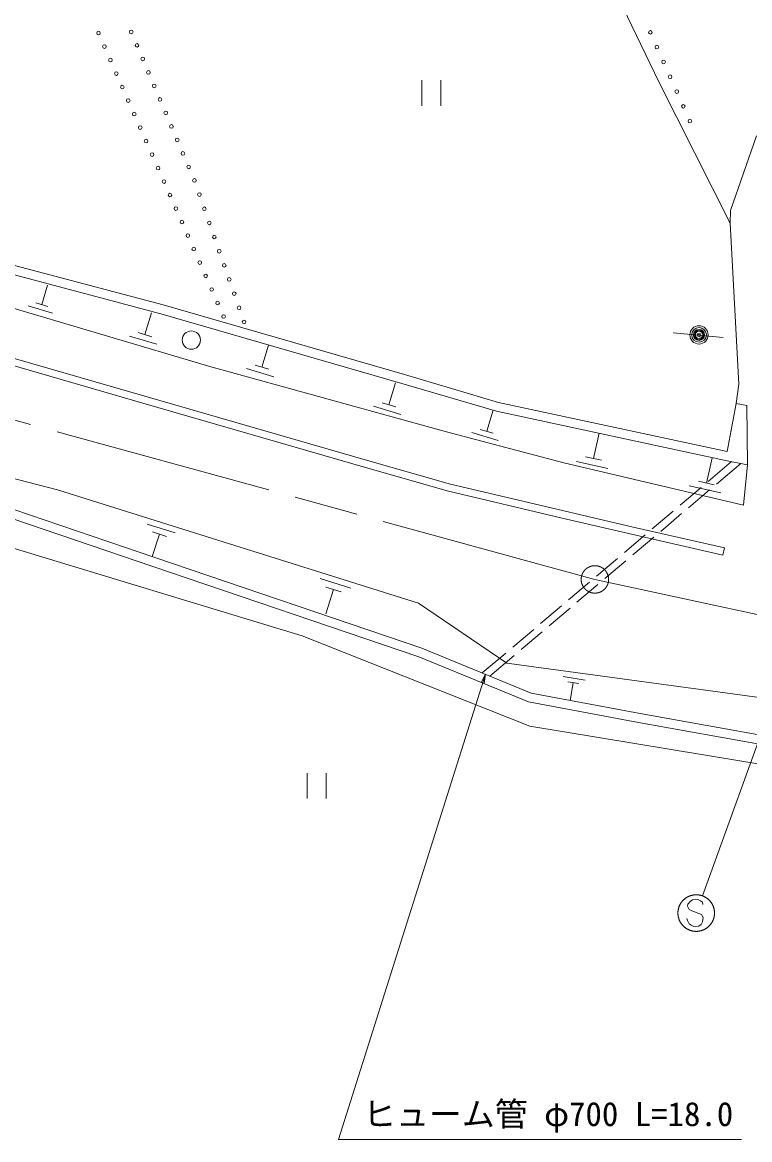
# Model space of a CAD drawing. Units: millimetres, scale not verified. Extents: x 40000 to 680000, y 20000 to 380000.
# Drawn here: x 328105 to 367886, y 264925 to 326000 of the extents above; entities that cross this region are included whole.
import ezdxf
from ezdxf.enums import TextEntityAlignment as Align

# ---------------------------------------------------------------- set-up
doc = ezdxf.new("R2010")
doc.units = ezdxf.units.MM
doc.header["$LTSCALE"] = 1000
doc.header["$PDMODE"] = 32
doc.header["$PDSIZE"] = 500
doc.linetypes.add('CHAIN', pattern=[18.5, 12, -1.5, 3.5, -1.5])
for name, color, linetype, lineweight in [('M-BMK', 2, 'CHAIN', 13), ('M-STR-HTXT', 7, 'Continuous', 13), ('M-STR-STRC', 7, 'Continuous', 13), ('M-WORK', 1, 'Continuous', 13)]:
    doc.layers.add(name, color=color, linetype=linetype, lineweight=lineweight)
doc.styles.add('ＭＳ ゴシック', font='')
doc.styles.get('ＭＳ ゴシック').set_extended_font_data('MS Gothic')

# ---------------------------------------------------------------- blocks, each defined once
blk = doc.blocks.new('open_arrow')
at = {"color": 0, "linetype": 'Continuous', "lineweight": -2}
blk.add_lwpolyline([(7.5, 1.25), (0, 0), (7.5, -1.25)], dxfattribs=at)

msp = doc.modelspace()

# ---------------------------------------------------------------- linework, layer by layer
at = {"layer": 'M-BMK'}
for q in [(291467, 314192), (411492, 284271)]:
    msp.add_line((359420, 295549), q, dxfattribs=at)
msp.add_circle((359420, 295549), 750, dxfattribs=at)
at = {"layer": 'M-STR-HTXT'}
msp.add_lwpolyline([(353438, 290363), (345393, 264925), (367443, 264925)], dxfattribs=at)
at = {"layer": 'M-STR-STRC'}
for p, q in [((369318, 289352), (365302, 278251)), ((364632, 277935), (364503, 277797)), ((364763, 278028), (364632, 277935)), ((364929, 278062), (364763, 278028)), ((365045, 278046), (364929, 278062)), ((365189, 277974), (365045, 278046)), ((365299, 277899), (365189, 277974)), ((365333, 277788), (365299, 277899)), ((364503, 277797), (364488, 277683)), ((364488, 277683), (364573, 277501)), ((364573, 277501), (364724, 277427)), ((364724, 277427), (365257, 277240)), ((364491, 276908), (364452, 277018)), ((364575, 276731), (364491, 276908)), ((364678, 276657), (364575, 276731)), ((365237, 276691), (365112, 276594)), ((365308, 276840), (365237, 276691)), ((365257, 277240), (365337, 277067)), ((365337, 277067), (365308, 276840)), ((364825, 276582), (364678, 276657)), ((364945, 276566), (364825, 276582)), ((365112, 276594), (364945, 276566))]:
    msp.add_line(p, q, dxfattribs=at)
msp.add_lwpolyline([(365961, 277311), (365961, 277328), (365961, 277346), (365960, 277363), (365959, 277381), (365958, 277398), (365956, 277416), (365954, 277433), (365952, 277450), (365949, 277468), (365946, 277485), (365943, 277502), (365939, 277519), (365936, 277536), (365932, 277553), (365927, 277570), (365922, 277587), (365917, 277604), (365912, 277621), (365907, 277637), (365901, 277654), (365895, 277670), (365888, 277686), (365881, 277702), (365874, 277719), (365867, 277734), (365860, 277750), (365852, 277766), (365844, 277781), (365835, 277797), (365827, 277812), (365818, 277827), (365809, 277842), (365799, 277857), (365789, 277871), (365780, 277886), (365769, 277900), (365759, 277914), (365748, 277928), (365737, 277942), (365726, 277955), (365715, 277968), (365703, 277981), (365691, 277994), (365679, 278007), (365667, 278019), (365654, 278032), (365642, 278044), (365629, 278055), (365616, 278067), (365602, 278078), (365589, 278089), (365575, 278100), (365561, 278111), (365547, 278121), (365533, 278131), (365518, 278141), (365504, 278151), (365489, 278160), (365474, 278169), (365459, 278178), (365444, 278187), (365428, 278195), (365413, 278203), (365397, 278211), (365381, 278218), (365365, 278226), (365349, 278233), (365333, 278239), (365317, 278246), (365300, 278252), (365284, 278257), (365267, 278263), (365250, 278268), (365234, 278273), (365217, 278278), (365200, 278282), (365183, 278286), (365166, 278290), (365148, 278293), (365131, 278296), (365114, 278299), (365097, 278302), (365079, 278304), (365062, 278306), (365044, 278307), (365027, 278309), (365009, 278310), (364992, 278310), (364974, 278311), (364957, 278311), (364939, 278310), (364922, 278310), (364905, 278309), (364887, 278308), (364870, 278307), (364852, 278305), (364835, 278303), (364817, 278300), (364800, 278298), (364783, 278295), (364766, 278291), (364749, 278288), (364732, 278284), (364715, 278280), (364698, 278275), (364681, 278271), (364664, 278265), (364647, 278260), (364631, 278255), (364614, 278249), (364598, 278242), (364582, 278236), (364566, 278229), (364550, 278222), (364534, 278215), (364518, 278207), (364502, 278199), (364487, 278191), (364472, 278183), (364456, 278174), (364441, 278165), (364426, 278156), (364412, 278146), (364397, 278136), (364383, 278126), (364369, 278116), (364355, 278106), (364341, 278095), (364327, 278084), (364314, 278073), (364301, 278061), (364287, 278050), (364275, 278038), (364262, 278026), (364250, 278013), (364237, 278001), (364225, 277988), (364214, 277975), (364202, 277962), (364191, 277948), (364180, 277935), (364169, 277921), (364159, 277907), (364148, 277893), (364138, 277879), (364128, 277864), (364119, 277849), (364110, 277835), (364100, 277820), (364092, 277804), (364083, 277789), (364075, 277774), (364067, 277758), (364059, 277742), (364052, 277727), (364045, 277711), (364038, 277694), (364031, 277678), (364025, 277662), (364019, 277645), (364013, 277629), (364008, 277612), (364003, 277596), (363998, 277579), (363993, 277562), (363989, 277545), (363985, 277528), (363982, 277511), (363978, 277493), (363975, 277476), (363972, 277459), (363970, 277442), (363968, 277424), (363966, 277407), (363964, 277389), (363963, 277372), (363962, 277354), (363962, 277337), (363961, 277319), (363961, 277302), (363962, 277284), (363962, 277267), (363963, 277250), (363964, 277232), (363966, 277215), (363968, 277197), (363970, 277180), (363972, 277163), (363975, 277145), (363978, 277128), (363982, 277111), (363985, 277094), (363989, 277077), (363993, 277060), (363998, 277043), (364003, 277026), (364008, 277009), (364013, 276993), (364019, 276976), (364025, 276960), (364031, 276943), (364038, 276927), (364045, 276911), (364052, 276895), (364059, 276879), (364067, 276863), (364075, 276848), (364083, 276832), (364092, 276817), (364100, 276802), (364110, 276787), (364119, 276772), (364128, 276757), (364138, 276743), (364148, 276729), (364159, 276714), (364169, 276701), (364180, 276687), (364191, 276673), (364202, 276660), (364214, 276647), (364225, 276634), (364237, 276621), (364250, 276608), (364262, 276596), (364275, 276584), (364287, 276572), (364301, 276560), (364314, 276549), (364327, 276538), (364341, 276527), (364355, 276516), (364369, 276505), (364383, 276495), (364397, 276485), (364412, 276475), (364426, 276466), (364441, 276457), (364456, 276448), (364472, 276439), (364487, 276430), (364502, 276422), (364518, 276414), (364534, 276407), (364550, 276399), (364566, 276392), (364582, 276386), (364598, 276379), (364614, 276373), (364631, 276367), (364647, 276361), (364664, 276356), (364681, 276351), (364698, 276346), (364715, 276342), (364732, 276337), (364749, 276334), (364766, 276330), (364783, 276327), (364800, 276324), (364817, 276321), (364835, 276319), (364852, 276317), (364870, 276315), (364887, 276313), (364905, 276312), (364922, 276312), (364939, 276311), (364957, 276311), (364974, 276311), (364992, 276311), (365009, 276312), (365027, 276313), (365044, 276314), (365062, 276316), (365079, 276318), (365097, 276320), (365114, 276322), (365131, 276325), (365148, 276328), (365166, 276332), (365183, 276336), (365200, 276340), (365217, 276344), (365234, 276348), (365250, 276353), (365267, 276359), (365284, 276364), (365300, 276370), (365317, 276376), (365333, 276382), (365349, 276389), (365365, 276396), (365381, 276403), (365397, 276411), (365413, 276418), (365428, 276426), (365444, 276435), (365459, 276443), (365474, 276452), (365489, 276461), (365504, 276471), (365518, 276480), (365533, 276490), (365547, 276500), (365561, 276511), (365575, 276521), (365589, 276532), (365602, 276543), (365616, 276554), (365629, 276566), (365642, 276578), (365654, 276590), (365667, 276602), (365679, 276615), (365691, 276627), (365703, 276640), (365715, 276653), (365726, 276666), (365737, 276680), (365748, 276694), (365759, 276707), (365769, 276722), (365780, 276736), (365789, 276750), (365799, 276765), (365809, 276779), (365818, 276794), (365827, 276809), (365835, 276825), (365844, 276840), (365852, 276856), (365860, 276871), (365867, 276887), (365874, 276903), (365881, 276919), (365888, 276935), (365895, 276951), (365901, 276968), (365907, 276984), (365912, 277001), (365917, 277018), (365922, 277034), (365927, 277051), (365932, 277068), (365936, 277085), (365939, 277102), (365943, 277119), (365946, 277137), (365949, 277154), (365952, 277171), (365954, 277189), (365956, 277206), (365958, 277223), (365959, 277241), (365960, 277258), (365961, 277276), (365961, 277293)], close=True, dxfattribs=at)
at = {"layer": 'M-WORK'}
for p, q in [((362915, 322744), (353325, 342725)), ((349952, 322842), (349952, 321442)), ((351002, 321442), (351002, 322842)), ((366811, 315026), (362915, 322744)), ((366829, 315719), (368268, 319804)), ((366811, 315026), (366829, 315719)), ((367300, 306221), (366811, 315026)), ((326375, 313059), (335811, 310553)), ((326247, 312575), (335678, 310071)), ((329168, 310573), (329488, 311639)), ((325922, 310860), (338354, 307183)), ((329754, 310106), (328422, 310506)), ((329501, 310473), (328835, 310673)), ((335811, 310553), (349005, 306742)), ((320287, 309758), (334809, 305575)), ((334809, 308929), (335169, 310127)), ((335678, 310071), (348865, 306262)), ((320178, 309373), (334698, 305191)), ((335467, 308405), (333971, 308855)), ((335183, 308817), (334435, 309042)), ((363703, 309031), (366438, 308765)), ((341205, 307153), (341564, 308350)), ((341579, 307041), (340831, 307265)), ((306377, 306626), (330029, 300442)), ((338354, 307183), (351302, 303613)), ((341863, 306629), (340367, 307078)), ((349005, 306742), (354157, 305228)), ((348153, 305091), (348513, 306288)), ((348865, 306262), (354033, 304743)), ((367144, 305157), (367300, 306221)), ((334809, 305575), (346290, 302245)), ((334698, 305191), (346180, 301861)), ((348811, 304567), (347315, 305016)), ((348527, 304978), (347779, 305203)), ((353504, 303644), (353851, 304797)), ((354157, 305228), (366660, 302541)), ((367144, 305157), (366660, 302541)), ((367724, 305062), (367144, 305157)), ((367771, 301818), (367724, 305062)), ((354033, 304743), (366555, 302052)), ((351302, 303613), (357713, 301926)), ((354138, 303140), (352697, 303572)), ((353865, 303536), (353144, 303752)), ((359346, 302153), (359647, 303537)), ((346180, 301861), (351348, 300396)), ((346290, 302245), (351449, 300783)), ((357713, 301926), (367552, 299617)), ((360136, 301619), (358406, 301995)), ((359779, 302059), (358914, 302247)), ((365517, 300814), (365826, 302197)), ((365612, 300897), (366898, 301986)), ((366072, 300762), (367402, 301889)), ((366555, 302052), (367771, 301818)), ((367552, 299617), (367771, 301818)), ((351449, 300783), (357727, 299293)), ((364085, 299604), (365230, 300574)), ((366304, 300276), (364576, 300662)), ((365949, 300718), (365085, 300911)), ((326012, 299930), (335349, 296746)), ((330029, 300442), (349770, 294248)), ((351348, 300396), (357635, 298904)), ((364546, 299470), (365691, 300439)), ((325869, 299450), (335188, 296273)), ((357727, 299293), (361508, 298414)), ((362559, 298312), (363704, 299281)), ((357635, 298904), (361418, 298024)), ((363020, 298177), (364164, 299147)), ((334929, 298575), (336466, 298088)), ((335216, 298146), (335984, 297902)), ((361508, 298414), (366516, 297269)), ((343412, 292464), (326948, 297459)), ((335600, 298024), (335210, 296794)), ((361033, 297019), (362177, 297989)), ((361418, 298024), (366427, 296879)), ((361493, 296885), (362638, 297854)), ((366427, 296879), (366516, 297269)), ((335188, 296273), (349786, 291323)), ((335349, 296746), (349962, 291791)), ((359506, 295727), (360651, 296696)), ((359967, 295593), (361112, 296562)), ((344403, 295597), (346063, 295071)), ((345128, 295002), (344707, 293673)), ((344713, 295133), (345543, 294870)), ((357980, 294434), (359125, 295404)), ((358441, 294300), (359585, 295269)), ((349770, 294248), (354605, 290971)), ((356454, 293142), (357599, 294111)), ((356914, 293008), (358059, 293977)), ((354928, 291849), (356072, 292819)), ((355388, 291715), (356533, 292685)), ((355870, 287519), (343412, 292464)), ((349962, 291791), (355929, 289340)), ((353259, 290437), (354546, 291526)), ((353676, 290266), (355007, 291392)), ((349786, 291323), (355787, 288858)), ((354605, 290971), (370083, 288871)), ((357677, 290251), (358888, 290044)), ((357939, 289957), (358544, 289853)), ((358241, 289905), (358076, 288937)), ((355929, 289340), (361897, 288221)), ((355787, 288858), (361807, 287730)), ((361807, 287730), (368927, 286456)), ((361897, 288221), (369015, 286948)), ((370760, 285063), (355870, 287519)), ((343681, 284967), (343681, 283567)), ((344731, 283567), (344731, 284967))]:
    msp.add_line(p, q, dxfattribs=at)
for centre, radius in [((334063, 325480), 100), ((362454, 325454), 100), ((332271, 325413), 100), ((332597, 324675), 100), ((334377, 324742), 100), ((362815, 324645), 100), ((332923, 323937), 100), ((334691, 324003), 100), ((363175, 323837), 100), ((333248, 323200), 100), ((335005, 323265), 100), ((363536, 323028), 100), ((333574, 322462), 100), ((335319, 322527), 100), ((335633, 321789), 100), ((363896, 322219), 100), ((333900, 321724), 100), ((364257, 321411), 100), ((334226, 320987), 100), ((335947, 321051), 100), ((364617, 320602), 100), ((334551, 320249), 100), ((336261, 320313), 100), ((334877, 319511), 100), ((336575, 319575), 100), ((335203, 318774), 100), ((336889, 318837), 100), ((335529, 318036), 100), ((337203, 318099), 100), ((335854, 317298), 100), ((337517, 317361), 100), ((336180, 316561), 100), ((337789, 316587), 100), ((336506, 315823), 100), ((338061, 315813), 100), ((336832, 315085), 100), ((338333, 315039), 100), ((337157, 314348), 100), ((338605, 314265), 100), ((337483, 313610), 100), ((338877, 313492), 100), ((337809, 312872), 100), ((339149, 312718), 100), ((338134, 312135), 100), ((338460, 311397), 100), ((339421, 311944), 100), ((339692, 311170), 100), ((338786, 310659), 100), ((339964, 310396), 100), ((339112, 309921), 100), ((340236, 309622), 100), ((337349, 308631), 500), ((365116, 308917), 500), ((365116, 308917), 400), ((365116, 308917), 300), ((365116, 308917), 200), ((365116, 308917), 100), ((365116, 308917), 20)]:
    msp.add_circle(centre, radius, dxfattribs=at)
msp.add_point((365116, 308917), dxfattribs=at)

# ---------------------------------------------------------------- block references
at = {"layer": 'M-STR-HTXT', "xscale": 66.7, "yscale": 66.7, "rotation": 252.5}
msp.add_blockref('open_arrow', (353438, 290363), dxfattribs=at)

# ---------------------------------------------------------------- texts
at = {"layer": 'M-STR-HTXT', "style": 'ＭＳ ゴシック'}
msp.add_text('ヒューム管 φ700 L=18.0', height=1320, dxfattribs=at).set_placement((346743, 266325), align=Align.MIDDLE_LEFT)

doc.saveas('drawing.dxf')
